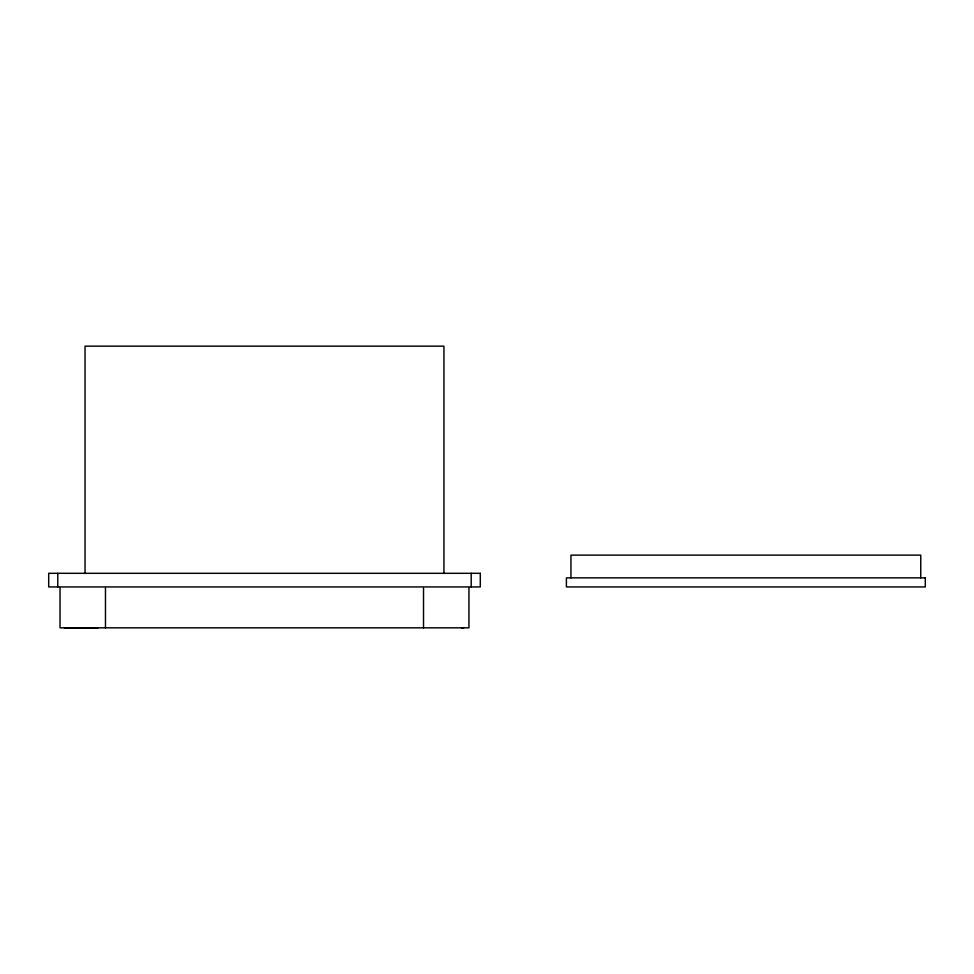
<?xml version="1.0" encoding="UTF-8"?>
<svg xmlns="http://www.w3.org/2000/svg" width="974" height="974" viewBox="0 0 974 974"><rect width="100%" height="100%" fill="white"/><g stroke="black" fill="none" stroke-linecap="round" stroke-linejoin="round"><path stroke-width="1.46" d="M461.53 627.828L463.721 627.828M73.732 627.828L64.576 627.828L98.033 627.828M920.759 577.85L920.759 555.131L570.947 555.131L570.947 577.85M471.197 573.309L471.197 586.932M468.944 588.077L468.944 627.828L60.035 627.828L60.035 588.077M443.937 573.309L443.937 346.16L85.042 346.16L85.042 573.309M423.52 588.077L423.52 627.828M105.472 588.077L105.472 627.828M57.783 573.309L57.783 586.932M480.292 573.309L48.7 573.309L48.7 586.932L480.292 586.932L480.292 573.309M925.3 577.85L566.405 577.85L566.405 586.932L925.3 586.932L925.3 577.85"/></g></svg>
